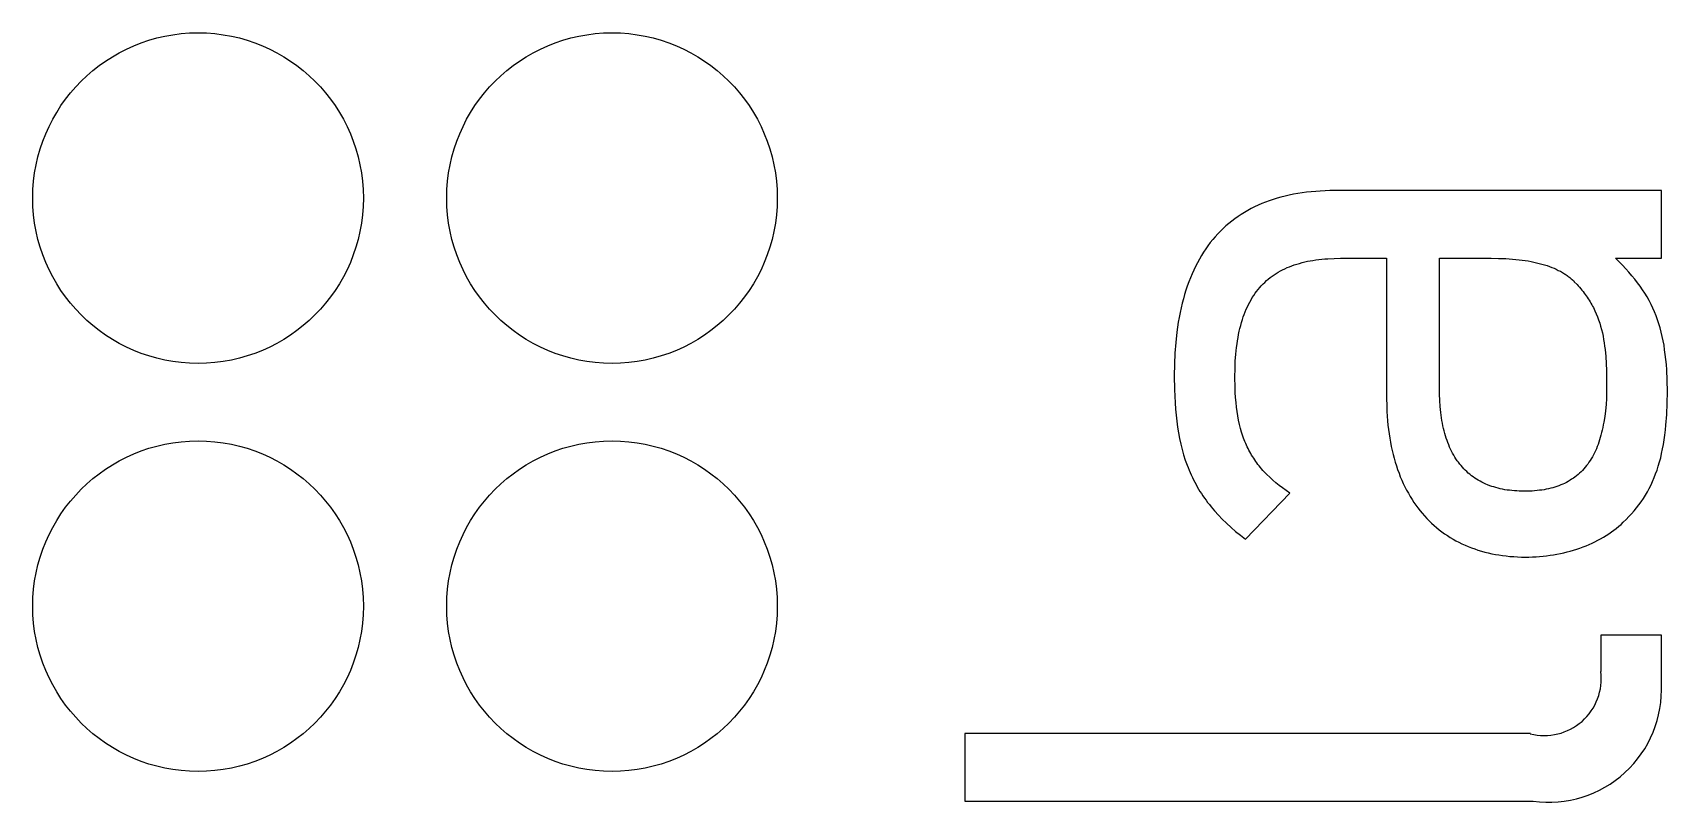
# Model space of a CAD drawing. Extents: x -34 to 366, y 525 to 825.
# Drawn here: x 52.52 to 62.83, y 665.72 to 670.57 of the extents above; entities that cross this region are included whole.
import ezdxf

# ---------------------------------------------------------------- set-up
doc = ezdxf.new("R2010")
doc.units = 0
doc.header["$MEASUREMENT"] = 0
doc.layers.add('ETCH', color=96, linetype='CONTINUOUS')

msp = doc.modelspace()

# ---------------------------------------------------------------- linework, layer by layer
at = {"layer": 'ETCH'}
for p, q in [((60.273, 669.495), (60.25, 669.485)), ((60.296, 669.504), (60.273, 669.495)), ((60.32, 669.513), (60.296, 669.504)), ((60.344, 669.521), (60.32, 669.513)), ((60.369, 669.529), (60.344, 669.521)), ((60.394, 669.536), (60.369, 669.529)), ((60.42, 669.543), (60.394, 669.536)), ((60.446, 669.549), (60.42, 669.543)), ((60.473, 669.554), (60.446, 669.549)), ((60.5, 669.559), (60.473, 669.554)), ((60.527, 669.563), (60.5, 669.559)), ((60.555, 669.567), (60.527, 669.563)), ((60.584, 669.57), (60.555, 669.567)), ((60.613, 669.572), (60.584, 669.57)), ((60.642, 669.574), (60.613, 669.572)), ((60.672, 669.576), (60.642, 669.574)), ((60.702, 669.577), (60.672, 669.576)), ((60.733, 669.577), (60.702, 669.577)), ((62.795, 669.577), (60.733, 669.577)), ((62.795, 669.15), (62.795, 669.577)), ((60.103, 669.4), (60.084, 669.385)), ((60.123, 669.414), (60.103, 669.4)), ((60.143, 669.427), (60.123, 669.414)), ((60.163, 669.44), (60.143, 669.427)), ((60.184, 669.452), (60.163, 669.44)), ((60.206, 669.464), (60.184, 669.452)), ((60.228, 669.475), (60.206, 669.464)), ((60.25, 669.485), (60.228, 669.475)), ((59.979, 669.286), (59.964, 669.268)), ((59.995, 669.304), (59.979, 669.286)), ((60.012, 669.322), (59.995, 669.304)), ((60.029, 669.338), (60.012, 669.322)), ((60.047, 669.355), (60.029, 669.338)), ((60.065, 669.37), (60.047, 669.355)), ((60.084, 669.385), (60.065, 669.37)), ((59.905, 669.188), (59.892, 669.167)), ((59.919, 669.209), (59.905, 669.188)), ((59.933, 669.229), (59.919, 669.209)), ((59.948, 669.249), (59.933, 669.229)), ((59.964, 669.268), (59.948, 669.249)), ((59.855, 669.099), (59.844, 669.076)), ((59.867, 669.122), (59.855, 669.099)), ((59.879, 669.145), (59.867, 669.122)), ((59.892, 669.167), (59.879, 669.145)), ((60.391, 669.07), (60.404, 669.077)), ((60.404, 669.077), (60.419, 669.084)), ((60.419, 669.084), (60.433, 669.091)), ((60.433, 669.091), (60.448, 669.097)), ((60.448, 669.097), (60.463, 669.103)), ((60.463, 669.103), (60.478, 669.108)), ((60.478, 669.108), (60.494, 669.113)), ((60.494, 669.113), (60.51, 669.118)), ((60.51, 669.118), (60.527, 669.123)), ((60.527, 669.123), (60.544, 669.127)), ((60.544, 669.127), (60.561, 669.131)), ((60.561, 669.131), (60.578, 669.134)), ((60.578, 669.134), (60.596, 669.137)), ((60.596, 669.137), (60.614, 669.14)), ((60.614, 669.14), (60.632, 669.142)), ((60.632, 669.142), (60.651, 669.144)), ((60.651, 669.144), (60.67, 669.146)), ((60.67, 669.146), (60.689, 669.147)), ((60.689, 669.147), (60.729, 669.149)), ((60.729, 669.149), (60.77, 669.15)), ((60.77, 669.15), (61.06, 669.15)), ((61.06, 669.15), (61.06, 668.273)), ((61.394, 669.15), (61.721, 669.15)), ((61.394, 668.332), (61.394, 669.15)), ((61.721, 669.15), (61.767, 669.149)), ((61.767, 669.149), (61.812, 669.148)), ((61.812, 669.148), (61.855, 669.145)), ((61.855, 669.145), (61.896, 669.141)), ((61.896, 669.141), (61.915, 669.139)), ((61.915, 669.139), (61.935, 669.136)), ((61.935, 669.136), (61.953, 669.133)), ((61.953, 669.133), (61.972, 669.13)), ((61.972, 669.13), (61.99, 669.126)), ((61.99, 669.126), (62.007, 669.122)), ((62.007, 669.122), (62.024, 669.118)), ((62.024, 669.118), (62.041, 669.114)), ((62.041, 669.114), (62.057, 669.109)), ((62.057, 669.109), (62.073, 669.104)), ((62.073, 669.104), (62.088, 669.099)), ((62.088, 669.099), (62.103, 669.093)), ((62.103, 669.093), (62.117, 669.087)), ((62.117, 669.087), (62.131, 669.081)), ((62.131, 669.081), (62.144, 669.074)), ((62.505, 669.15), (62.795, 669.15)), ((62.527, 669.128), (62.505, 669.15)), ((62.549, 669.106), (62.527, 669.128)), ((62.57, 669.084), (62.549, 669.106)), ((62.59, 669.062), (62.57, 669.084)), ((59.803, 668.975), (59.794, 668.949)), ((59.813, 669.001), (59.803, 668.975)), ((59.823, 669.027), (59.813, 669.001)), ((59.833, 669.051), (59.823, 669.027)), ((59.844, 669.076), (59.833, 669.051)), ((60.26, 668.965), (60.27, 668.977)), ((60.27, 668.977), (60.281, 668.988)), ((60.281, 668.988), (60.292, 668.998)), ((60.292, 668.998), (60.303, 669.009)), ((60.303, 669.009), (60.314, 669.019)), ((60.314, 669.019), (60.326, 669.028)), ((60.326, 669.028), (60.338, 669.037)), ((60.338, 669.037), (60.351, 669.046)), ((60.351, 669.046), (60.364, 669.054)), ((60.364, 669.054), (60.377, 669.062)), ((60.377, 669.062), (60.391, 669.07)), ((62.144, 669.074), (62.157, 669.068)), ((62.157, 669.068), (62.17, 669.06)), ((62.17, 669.06), (62.182, 669.053)), ((62.182, 669.053), (62.188, 669.049)), ((62.188, 669.049), (62.194, 669.045)), ((62.194, 669.045), (62.199, 669.041)), ((62.199, 669.041), (62.205, 669.037)), ((62.205, 669.037), (62.21, 669.033)), ((62.21, 669.033), (62.216, 669.029)), ((62.216, 669.029), (62.221, 669.024)), ((62.221, 669.024), (62.226, 669.02)), ((62.226, 669.02), (62.231, 669.016)), ((62.231, 669.016), (62.236, 669.011)), ((62.236, 669.011), (62.241, 669.007)), ((62.241, 669.007), (62.245, 669.002)), ((62.245, 669.002), (62.262, 668.985)), ((62.262, 668.985), (62.27, 668.976)), ((62.27, 668.976), (62.278, 668.967)), ((62.608, 669.04), (62.59, 669.062)), ((62.626, 669.018), (62.608, 669.04)), ((62.644, 668.996), (62.626, 669.018)), ((62.66, 668.974), (62.644, 668.996)), ((62.675, 668.951), (62.66, 668.974)), ((59.778, 668.894), (59.771, 668.866)), ((59.786, 668.922), (59.778, 668.894)), ((59.794, 668.949), (59.786, 668.922)), ((60.19, 668.859), (60.197, 668.874)), ((60.197, 668.874), (60.205, 668.888)), ((60.205, 668.888), (60.213, 668.902)), ((60.213, 668.902), (60.222, 668.915)), ((60.222, 668.915), (60.231, 668.929)), ((60.231, 668.929), (60.24, 668.941)), ((60.24, 668.941), (60.25, 668.953)), ((60.25, 668.953), (60.26, 668.965)), ((62.278, 668.967), (62.286, 668.958)), ((62.286, 668.958), (62.293, 668.949)), ((62.293, 668.949), (62.3, 668.94)), ((62.3, 668.94), (62.307, 668.931)), ((62.307, 668.931), (62.314, 668.922)), ((62.314, 668.922), (62.32, 668.913)), ((62.32, 668.913), (62.327, 668.904)), ((62.327, 668.904), (62.333, 668.895)), ((62.333, 668.895), (62.339, 668.886)), ((62.339, 668.886), (62.344, 668.876)), ((62.344, 668.876), (62.35, 668.867)), ((62.69, 668.929), (62.675, 668.951)), ((62.704, 668.906), (62.69, 668.929)), ((62.717, 668.883), (62.704, 668.906)), ((62.729, 668.859), (62.717, 668.883)), ((59.752, 668.777), (59.746, 668.747)), ((59.758, 668.807), (59.752, 668.777)), ((59.764, 668.837), (59.758, 668.807)), ((59.771, 668.866), (59.764, 668.837)), ((60.151, 668.763), (60.156, 668.78)), ((60.156, 668.78), (60.162, 668.796)), ((60.162, 668.796), (60.169, 668.813)), ((60.169, 668.813), (60.175, 668.829)), ((60.175, 668.829), (60.182, 668.844)), ((60.182, 668.844), (60.19, 668.859)), ((62.35, 668.867), (62.355, 668.857)), ((62.355, 668.857), (62.36, 668.848)), ((62.36, 668.848), (62.365, 668.839)), ((62.365, 668.839), (62.375, 668.819)), ((62.375, 668.819), (62.383, 668.8)), ((62.383, 668.8), (62.391, 668.78)), ((62.391, 668.78), (62.398, 668.761)), ((62.74, 668.836), (62.729, 668.859)), ((62.751, 668.812), (62.74, 668.836)), ((62.761, 668.787), (62.751, 668.812)), ((62.77, 668.762), (62.761, 668.787)), ((59.737, 668.684), (59.73, 668.619)), ((59.742, 668.716), (59.737, 668.684)), ((59.746, 668.747), (59.742, 668.716)), ((60.123, 668.65), (60.127, 668.67)), ((60.127, 668.67), (60.131, 668.69)), ((60.131, 668.69), (60.135, 668.708)), ((60.135, 668.708), (60.14, 668.727)), ((60.14, 668.727), (60.145, 668.745)), ((60.145, 668.745), (60.151, 668.763)), ((62.398, 668.761), (62.405, 668.741)), ((62.405, 668.741), (62.411, 668.721)), ((62.411, 668.721), (62.417, 668.7)), ((62.417, 668.7), (62.422, 668.68)), ((62.422, 668.68), (62.426, 668.659)), ((62.778, 668.737), (62.77, 668.762)), ((62.786, 668.711), (62.778, 668.737)), ((62.793, 668.684), (62.786, 668.711)), ((62.8, 668.657), (62.793, 668.684)), ((59.73, 668.619), (59.725, 668.551)), ((60.109, 668.545), (60.114, 668.588)), ((60.114, 668.588), (60.117, 668.61)), ((60.117, 668.61), (60.12, 668.63)), ((60.12, 668.63), (60.123, 668.65)), ((62.426, 668.659), (62.43, 668.638)), ((62.43, 668.638), (62.433, 668.617)), ((62.433, 668.617), (62.436, 668.596)), ((62.436, 668.596), (62.439, 668.574)), ((62.439, 668.574), (62.443, 668.531)), ((62.806, 668.629), (62.8, 668.657)), ((62.811, 668.601), (62.806, 668.629)), ((62.815, 668.572), (62.811, 668.601)), ((62.819, 668.542), (62.815, 668.572)), ((59.722, 668.481), (59.721, 668.409)), ((59.725, 668.551), (59.722, 668.481)), ((60.104, 668.452), (60.106, 668.5)), ((60.106, 668.5), (60.109, 668.545)), ((62.443, 668.531), (62.446, 668.487)), ((62.446, 668.487), (62.448, 668.442)), ((62.823, 668.511), (62.819, 668.542)), ((62.826, 668.479), (62.823, 668.511)), ((62.828, 668.447), (62.826, 668.479)), ((59.721, 668.409), (59.722, 668.322)), ((60.103, 668.403), (60.104, 668.452)), ((60.105, 668.335), (60.103, 668.403)), ((62.448, 668.442), (62.449, 668.35)), ((62.831, 668.38), (62.828, 668.447)), ((62.832, 668.308), (62.831, 668.38)), ((59.722, 668.322), (59.726, 668.239)), ((60.106, 668.303), (60.105, 668.335)), ((60.108, 668.271), (60.106, 668.303)), ((60.111, 668.241), (60.108, 668.271)), ((61.06, 668.273), (61.061, 668.213)), ((61.394, 668.292), (61.394, 668.332)), ((61.396, 668.252), (61.394, 668.292)), ((61.398, 668.215), (61.396, 668.252)), ((62.447, 668.266), (62.445, 668.227)), ((62.449, 668.307), (62.447, 668.266)), ((62.449, 668.35), (62.449, 668.307)), ((62.831, 668.235), (62.832, 668.308)), ((59.726, 668.239), (59.729, 668.199)), ((59.729, 668.199), (59.732, 668.16)), ((59.732, 668.16), (59.737, 668.122)), ((60.114, 668.211), (60.111, 668.241)), ((60.117, 668.183), (60.114, 668.211)), ((60.122, 668.155), (60.117, 668.183)), ((60.127, 668.128), (60.122, 668.155)), ((61.061, 668.213), (61.062, 668.183)), ((61.062, 668.183), (61.064, 668.154)), ((61.064, 668.154), (61.066, 668.125)), ((61.402, 668.178), (61.398, 668.215)), ((61.407, 668.143), (61.402, 668.178)), ((62.437, 668.152), (62.431, 668.116)), ((62.441, 668.188), (62.437, 668.152)), ((62.445, 668.227), (62.441, 668.188)), ((62.823, 668.098), (62.828, 668.165)), ((62.828, 668.165), (62.831, 668.235)), ((59.737, 668.122), (59.742, 668.085)), ((59.742, 668.085), (59.748, 668.048)), ((59.748, 668.048), (59.754, 668.012)), ((60.133, 668.102), (60.127, 668.128)), ((60.139, 668.077), (60.133, 668.102)), ((60.146, 668.052), (60.139, 668.077)), ((60.15, 668.04), (60.146, 668.052)), ((61.066, 668.125), (61.069, 668.097)), ((61.069, 668.097), (61.072, 668.07)), ((61.072, 668.07), (61.076, 668.042)), ((61.41, 668.126), (61.407, 668.143)), ((61.413, 668.109), (61.41, 668.126)), ((61.416, 668.093), (61.413, 668.109)), ((61.42, 668.076), (61.416, 668.093)), ((61.424, 668.061), (61.42, 668.076)), ((61.428, 668.045), (61.424, 668.061)), ((61.432, 668.03), (61.428, 668.045)), ((62.417, 668.05), (62.413, 668.035)), ((62.421, 668.066), (62.417, 668.05)), ((62.425, 668.083), (62.421, 668.066)), ((62.428, 668.099), (62.425, 668.083)), ((62.431, 668.116), (62.428, 668.099)), ((62.816, 668.035), (62.82, 668.067)), ((62.82, 668.067), (62.823, 668.098)), ((59.754, 668.012), (59.762, 667.977)), ((59.762, 667.977), (59.771, 667.943)), ((59.771, 667.943), (59.78, 667.91)), ((60.154, 668.028), (60.15, 668.04)), ((60.158, 668.016), (60.154, 668.028)), ((60.162, 668.005), (60.158, 668.016)), ((60.167, 667.993), (60.162, 668.005)), ((60.172, 667.982), (60.167, 667.993)), ((60.176, 667.971), (60.172, 667.982)), ((60.181, 667.96), (60.176, 667.971)), ((60.187, 667.949), (60.181, 667.96)), ((60.192, 667.939), (60.187, 667.949)), ((61.076, 668.042), (61.08, 668.016)), ((61.08, 668.016), (61.085, 667.989)), ((61.085, 667.989), (61.09, 667.963)), ((61.09, 667.963), (61.096, 667.938)), ((61.437, 668.015), (61.432, 668.03)), ((61.442, 668.001), (61.437, 668.015)), ((61.447, 667.987), (61.442, 668.001)), ((61.453, 667.973), (61.447, 667.987)), ((61.458, 667.959), (61.453, 667.973)), ((61.464, 667.946), (61.458, 667.959)), ((61.471, 667.933), (61.464, 667.946)), ((62.384, 667.948), (62.378, 667.935)), ((62.389, 667.962), (62.384, 667.948)), ((62.395, 667.975), (62.389, 667.962)), ((62.4, 667.99), (62.395, 667.975)), ((62.404, 668.004), (62.4, 667.99)), ((62.409, 668.019), (62.404, 668.004)), ((62.413, 668.035), (62.409, 668.019)), ((62.796, 667.919), (62.802, 667.947)), ((62.802, 667.947), (62.807, 667.976)), ((62.807, 667.976), (62.812, 668.005)), ((62.812, 668.005), (62.816, 668.035)), ((59.78, 667.91), (59.79, 667.877)), ((59.79, 667.877), (59.802, 667.845)), ((59.802, 667.845), (59.808, 667.829)), ((60.198, 667.928), (60.192, 667.939)), ((60.203, 667.918), (60.198, 667.928)), ((60.209, 667.908), (60.203, 667.918)), ((60.216, 667.898), (60.209, 667.908)), ((60.222, 667.888), (60.216, 667.898)), ((60.229, 667.878), (60.222, 667.888)), ((60.235, 667.868), (60.229, 667.878)), ((60.242, 667.859), (60.235, 667.868)), ((60.249, 667.849), (60.242, 667.859)), ((60.257, 667.84), (60.249, 667.849)), ((60.264, 667.83), (60.257, 667.84)), ((61.096, 667.938), (61.102, 667.913)), ((61.102, 667.913), (61.108, 667.888)), ((61.108, 667.888), (61.115, 667.864)), ((61.115, 667.864), (61.123, 667.84)), ((61.123, 667.84), (61.13, 667.817)), ((61.477, 667.92), (61.471, 667.933)), ((61.484, 667.908), (61.477, 667.92)), ((61.491, 667.896), (61.484, 667.908)), ((61.498, 667.885), (61.491, 667.896)), ((61.506, 667.873), (61.498, 667.885)), ((61.514, 667.863), (61.506, 667.873)), ((61.522, 667.852), (61.514, 667.863)), ((61.53, 667.842), (61.522, 667.852)), ((61.539, 667.832), (61.53, 667.842)), ((62.322, 667.842), (62.314, 667.832)), ((62.33, 667.852), (62.322, 667.842)), ((62.337, 667.863), (62.33, 667.852)), ((62.345, 667.874), (62.337, 667.863)), ((62.352, 667.885), (62.345, 667.874)), ((62.359, 667.897), (62.352, 667.885)), ((62.365, 667.909), (62.359, 667.897)), ((62.372, 667.922), (62.365, 667.909)), ((62.378, 667.935), (62.372, 667.922)), ((62.767, 667.814), (62.775, 667.839)), ((62.775, 667.839), (62.783, 667.865)), ((62.783, 667.865), (62.79, 667.892)), ((62.79, 667.892), (62.796, 667.919)), ((59.808, 667.829), (59.814, 667.813)), ((59.814, 667.813), (59.821, 667.798)), ((59.821, 667.798), (59.828, 667.783)), ((59.828, 667.783), (59.835, 667.767)), ((59.835, 667.767), (59.842, 667.752)), ((59.842, 667.752), (59.85, 667.738)), ((59.85, 667.738), (59.858, 667.723)), ((60.272, 667.821), (60.264, 667.83)), ((60.28, 667.812), (60.272, 667.821)), ((60.288, 667.803), (60.28, 667.812)), ((60.305, 667.785), (60.288, 667.803)), ((60.323, 667.768), (60.305, 667.785)), ((60.342, 667.751), (60.323, 667.768)), ((60.362, 667.734), (60.342, 667.751)), ((61.13, 667.817), (61.139, 667.794)), ((61.139, 667.794), (61.147, 667.772)), ((61.147, 667.772), (61.157, 667.75)), ((61.157, 667.75), (61.166, 667.729)), ((61.548, 667.822), (61.539, 667.832)), ((61.557, 667.813), (61.548, 667.822)), ((61.566, 667.804), (61.557, 667.813)), ((61.576, 667.795), (61.566, 667.804)), ((61.585, 667.787), (61.576, 667.795)), ((61.596, 667.778), (61.585, 667.787)), ((61.606, 667.771), (61.596, 667.778)), ((61.617, 667.763), (61.606, 667.771)), ((61.628, 667.756), (61.617, 667.763)), ((61.639, 667.749), (61.628, 667.756)), ((61.65, 667.743), (61.639, 667.749)), ((61.662, 667.737), (61.65, 667.743)), ((61.674, 667.731), (61.662, 667.737)), ((62.195, 667.736), (62.184, 667.73)), ((62.207, 667.742), (62.195, 667.736)), ((62.218, 667.749), (62.207, 667.742)), ((62.228, 667.756), (62.218, 667.749)), ((62.239, 667.763), (62.228, 667.756)), ((62.249, 667.77), (62.239, 667.763)), ((62.259, 667.778), (62.249, 667.77)), ((62.269, 667.786), (62.259, 667.778)), ((62.278, 667.794), (62.269, 667.786)), ((62.288, 667.803), (62.278, 667.794)), ((62.296, 667.812), (62.288, 667.803)), ((62.305, 667.822), (62.296, 667.812)), ((62.314, 667.832), (62.305, 667.822)), ((62.729, 667.72), (62.739, 667.742)), ((62.739, 667.742), (62.749, 667.766)), ((62.749, 667.766), (62.758, 667.79)), ((62.758, 667.79), (62.767, 667.814)), ((59.858, 667.723), (59.866, 667.708)), ((59.866, 667.708), (59.874, 667.694)), ((59.874, 667.694), (59.883, 667.679)), ((59.883, 667.679), (59.892, 667.665)), ((59.892, 667.665), (59.901, 667.651)), ((59.901, 667.651), (59.911, 667.637)), ((59.911, 667.637), (59.921, 667.623)), ((60.171, 667.378), (60.449, 667.668)), ((60.382, 667.717), (60.362, 667.734)), ((60.404, 667.701), (60.382, 667.717)), ((60.426, 667.684), (60.404, 667.701)), ((60.449, 667.668), (60.426, 667.684)), ((61.166, 667.729), (61.176, 667.708)), ((61.176, 667.708), (61.187, 667.687)), ((61.187, 667.687), (61.198, 667.667)), ((61.198, 667.667), (61.209, 667.648)), ((61.209, 667.648), (61.221, 667.629)), ((61.686, 667.725), (61.674, 667.731)), ((61.698, 667.72), (61.686, 667.725)), ((61.711, 667.715), (61.698, 667.72)), ((61.724, 667.711), (61.711, 667.715)), ((61.737, 667.707), (61.724, 667.711)), ((61.75, 667.703), (61.737, 667.707)), ((61.764, 667.699), (61.75, 667.703)), ((61.778, 667.696), (61.764, 667.699)), ((61.792, 667.693), (61.778, 667.696)), ((61.806, 667.69), (61.792, 667.693)), ((61.821, 667.688), (61.806, 667.69)), ((61.836, 667.686), (61.821, 667.688)), ((61.851, 667.684), (61.836, 667.686)), ((61.867, 667.683), (61.851, 667.684)), ((61.882, 667.682), (61.867, 667.683)), ((61.898, 667.681), (61.882, 667.682)), ((61.914, 667.68), (61.898, 667.681)), ((61.931, 667.68), (61.914, 667.68)), ((61.947, 667.68), (61.931, 667.68)), ((61.963, 667.681), (61.947, 667.68)), ((61.979, 667.681), (61.963, 667.681)), ((61.994, 667.683), (61.979, 667.681)), ((62.01, 667.684), (61.994, 667.683)), ((62.025, 667.686), (62.01, 667.684)), ((62.039, 667.688), (62.025, 667.686)), ((62.054, 667.69), (62.039, 667.688)), ((62.068, 667.693), (62.054, 667.69)), ((62.082, 667.695), (62.068, 667.693)), ((62.096, 667.699), (62.082, 667.695)), ((62.109, 667.702), (62.096, 667.699)), ((62.122, 667.706), (62.109, 667.702)), ((62.135, 667.71), (62.122, 667.706)), ((62.148, 667.715), (62.135, 667.71)), ((62.16, 667.72), (62.148, 667.715)), ((62.172, 667.725), (62.16, 667.72)), ((62.184, 667.73), (62.172, 667.725)), ((62.667, 667.614), (62.681, 667.634)), ((62.681, 667.634), (62.694, 667.655)), ((62.694, 667.655), (62.706, 667.676)), ((62.706, 667.676), (62.718, 667.697)), ((62.718, 667.697), (62.729, 667.72)), ((59.921, 667.623), (59.931, 667.609)), ((59.931, 667.609), (59.942, 667.596)), ((59.942, 667.596), (59.953, 667.582)), ((59.953, 667.582), (59.964, 667.569)), ((59.964, 667.569), (59.975, 667.556)), ((59.975, 667.556), (59.999, 667.529)), ((61.221, 667.629), (61.233, 667.61)), ((61.233, 667.61), (61.245, 667.592)), ((61.245, 667.592), (61.258, 667.575)), ((61.258, 667.575), (61.272, 667.557)), ((61.272, 667.557), (61.285, 667.541)), ((61.285, 667.541), (61.299, 667.525)), ((62.59, 667.52), (62.606, 667.538)), ((62.606, 667.538), (62.623, 667.556)), ((62.623, 667.556), (62.638, 667.575)), ((62.638, 667.575), (62.653, 667.594)), ((62.653, 667.594), (62.667, 667.614)), ((59.999, 667.529), (60.024, 667.503)), ((60.024, 667.503), (60.051, 667.478)), ((60.051, 667.478), (60.079, 667.452)), ((60.079, 667.452), (60.108, 667.427)), ((60.108, 667.427), (60.139, 667.402)), ((61.299, 667.525), (61.314, 667.509)), ((61.314, 667.509), (61.329, 667.494)), ((61.329, 667.494), (61.344, 667.479)), ((61.344, 667.479), (61.36, 667.464)), ((61.36, 667.464), (61.376, 667.451)), ((61.376, 667.451), (61.392, 667.437)), ((61.392, 667.437), (61.409, 667.424)), ((62.479, 667.423), (62.495, 667.434)), ((62.495, 667.434), (62.51, 667.446)), ((62.51, 667.446), (62.525, 667.459)), ((62.525, 667.459), (62.54, 667.471)), ((62.54, 667.471), (62.554, 667.485)), ((62.554, 667.485), (62.572, 667.502)), ((62.572, 667.502), (62.59, 667.52)), ((60.139, 667.402), (60.171, 667.378)), ((61.409, 667.424), (61.426, 667.412)), ((61.426, 667.412), (61.444, 667.4)), ((61.444, 667.4), (61.461, 667.389)), ((61.461, 667.389), (61.48, 667.378)), ((61.48, 667.378), (61.498, 667.368)), ((61.498, 667.368), (61.517, 667.358)), ((61.517, 667.358), (61.536, 667.348)), ((61.536, 667.348), (61.556, 667.339)), ((61.556, 667.339), (61.576, 667.331)), ((61.576, 667.331), (61.596, 667.323)), ((62.28, 667.322), (62.3, 667.329)), ((62.3, 667.329), (62.319, 667.336)), ((62.319, 667.336), (62.338, 667.344)), ((62.338, 667.344), (62.357, 667.353)), ((62.357, 667.353), (62.375, 667.361)), ((62.375, 667.361), (62.394, 667.371)), ((62.394, 667.371), (62.411, 667.38)), ((62.411, 667.38), (62.429, 667.39)), ((62.429, 667.39), (62.446, 667.401)), ((62.446, 667.401), (62.463, 667.411)), ((62.463, 667.411), (62.479, 667.423)), ((61.596, 667.323), (61.617, 667.316)), ((61.617, 667.316), (61.637, 667.309)), ((61.637, 667.309), (61.659, 667.302)), ((61.659, 667.302), (61.68, 667.296)), ((61.68, 667.296), (61.702, 667.291)), ((61.702, 667.291), (61.724, 667.286)), ((61.724, 667.286), (61.747, 667.282)), ((61.747, 667.282), (61.769, 667.278)), ((61.769, 667.278), (61.792, 667.275)), ((61.792, 667.275), (61.816, 667.272)), ((61.816, 667.272), (61.839, 667.269)), ((61.839, 667.269), (61.863, 667.268)), ((61.863, 667.268), (61.887, 667.266)), ((61.887, 667.266), (61.912, 667.265)), ((61.912, 667.265), (61.937, 667.265)), ((61.937, 667.265), (61.959, 667.265)), ((61.959, 667.265), (61.982, 667.266)), ((61.982, 667.266), (62.004, 667.267)), ((62.004, 667.267), (62.026, 667.269)), ((62.026, 667.269), (62.048, 667.271)), ((62.048, 667.271), (62.07, 667.273)), ((62.07, 667.273), (62.092, 667.276)), ((62.092, 667.276), (62.114, 667.279)), ((62.114, 667.279), (62.135, 667.283)), ((62.135, 667.283), (62.157, 667.287)), ((62.157, 667.287), (62.178, 667.292)), ((62.178, 667.292), (62.199, 667.297)), ((62.199, 667.297), (62.219, 667.303)), ((62.219, 667.303), (62.24, 667.308)), ((62.24, 667.308), (62.26, 667.315)), ((62.26, 667.315), (62.28, 667.322)), ((62.795, 666.773), (62.412, 666.773)), ((62.412, 666.773), (62.412, 666.542)), ((62.795, 666.465), (62.795, 666.773)), ((58.4, 666.151), (58.4, 665.724)), ((61.968, 666.151), (58.4, 666.151)), ((58.4, 665.724), (61.986, 665.724))]:
    msp.add_line(p, q, dxfattribs=at)
for centre in [(53.561, 669.53), (56.173, 669.53), (53.561, 666.955), (56.173, 666.955)]:
    msp.add_circle(centre, 1.043, dxfattribs=at)
for centre, radius, start, end in [((62.057, 666.497), 0.358, 255.4886, 7.2245), ((62.084, 666.429), 0.711, 262.0672, 2.9291)]:
    msp.add_arc(centre, radius, start, end, dxfattribs=at)

doc.saveas('drawing.dxf')
